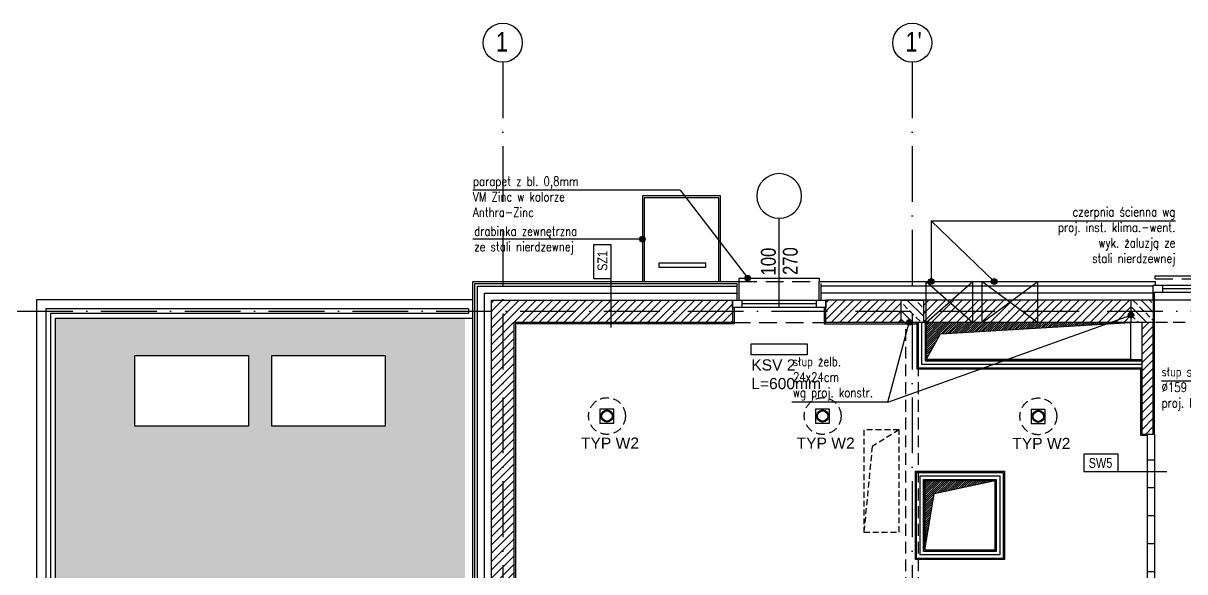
# Model space of a CAD drawing. Header units: millimetres. Extents: x 58205 to 122423, y 1055 to 94479.
# Drawn here: x 68330 to 69578, y 12633 to 13223 of the extents above; entities that cross this region are included whole.
import ezdxf

# ---------------------------------------------------------------- set-up
doc = ezdxf.new("R2010")
doc.units = ezdxf.units.MM
for name, pattern in [('ACAD_ISO03W100', [30, 12, -18]), ('ACAD_ISO10W100', [18, 12, -3, 0, -3]), ('AUDIT_D_080509132939-0', [0]), ('HIDDEN', [9.525, 6.35, -3.175])]:
    doc.linetypes.add(name, pattern=pattern)
doc.layers.add('$ oświetlenie $', color=30, linetype='Continuous', lineweight=30)
for name, color, linetype in [('+48_HACZE', 253, 'Continuous'), ('+48_MEBLE', 251, 'Continuous'), ('+48_OPISY', 3, 'Continuous'), ('+48_OPISY T', 3, 'Continuous'), ('+48_OPISY_STOLARKA', 3, 'Continuous'), ('+48_OPISY_ŚCIAN', 3, 'Continuous'), ('+48_OSIE', 8, 'Continuous'), ('+48_PODCIĄG', 4, 'ACAD_ISO03W100'), ('+48_PRZEBICIA', 143, 'Continuous'), ('+48_SCHODY', 2, 'Continuous'), ('+48_SCIANY', 1, 'Continuous'), ('+48_STOLARKA OKNA', 3, 'Continuous'), ('+48_STOLARKA_DRZWI', 3, 'Continuous'), ('+48_STOLARKA_OKNA', 3, 'Continuous'), ('+48_TYNKI', 252, 'Continuous'), ('+48_WENTYLACJA', 2, 'Continuous'), ('+48_WEŁNA', 252, 'Continuous'), ('+48_WIDOK', 5, 'Continuous'), ('+48_ŚCIANY_GK', 42, 'Continuous'), ('+48_ŻELBET', 242, 'Continuous')]:
    doc.layers.add(name, color=color, linetype=linetype)
doc.styles.add('ARIAL', font='ARIAL.TTF')
doc.styles.get("Standard").update_dxf_attribs({"font": 'ARIAL.TTF'})
doc.styles.add('WRP_ARIAL', font='ARIAL.TTF', dxfattribs={"width": 0.8})
doc.linetypes.add('BATTING', pattern='A,0.00254,-2.54,[134,ltypeshp.shx,S=2.54,R=0,X=-2.54,Y=0],-5.08,[134,ltypeshp.shx,S=2.54,R=180,X=2.54,Y=0],-2.54', length=10.16254)
doc.linetypes.add('ZIGZAG', pattern='A,0.00254,-5.08,[131,ltypeshp.shx,S=5.08,R=0,X=-5.08,Y=0],-10.16,[131,ltypeshp.shx,S=5.08,R=180,X=5.08,Y=0],-5.08', length=20.32254)

# ---------------------------------------------------------------- blocks, each defined once
blk = doc.blocks.new('OZN_OSI')
at = {"layer": '+48_OSIE', "linetype": 'Continuous', "ltscale": 5}
blk.add_circle((0, -30), 30, dxfattribs=at)
at = {"layer": '+48_OSIE', "linetype": 'Continuous', "ltscale": 5, "style": 'WRP_ARIAL', "width": 0.8}
blk.add_attdef('NR', (-23.3, -43.5), '', height=30, dxfattribs=at)
blk = doc.blocks.new('SCIANA')
at = {"layer": '+48_OPISY_ŚCIAN', "ltscale": 5}
blk.add_line((-25, 0), (25, 0), dxfattribs=at)
blk.add_lwpolyline([(-60, 0), (-25, 0), (-25, 17.5), (-60, 17.5)], close=True, dxfattribs=at)
at = {"layer": '+48_OPISY_ŚCIAN', "ltscale": 5, "style": 'WRP_ARIAL', "width": 0.8}
blk.add_attdef('TYP', (-53.6, 4.8), '', height=10, dxfattribs=at)
blk = doc.blocks.new('OPIS_STOLARKA')
at = {"layer": '+48_OPISY_STOLARKA'}
blk.add_line((0, 30), (0, -30), dxfattribs=at)
at = {"layer": '+48_STOLARKA_DRZWI'}
blk.add_circle((0, -45), 15, dxfattribs=at)
at = {"layer": '+48_OPISY_STOLARKA', "style": 'WRP_ARIAL', "width": 0.8}
for tag, p in [('SZER', (-2.27, -15.9)), ('WYS', (14.32, -13.58)), ('OZN', (5.03, -51.33))]:
    blk.add_attdef(tag, p, '', height=10, rotation=90, dxfattribs=at)
blk = doc.blocks.new('TYP W2')
at = {"layer": '$ oświetlenie $', "ltscale": 0.15}
for p, q in [((7.5, 7.5), (-7.6, 7.5)), ((-7.6, 7.5), (-7.6, -7.6)), ((7.5, -7.6), (7.5, 7.5)), ((-7.6, -7.6), (7.5, -7.6))]:
    blk.add_line(p, q, dxfattribs=at)
for radius in [6.5, 5.5]:
    blk.add_circle((0, 0), radius, dxfattribs=at)
at = {"layer": '$ oświetlenie $', "ltscale": 0.15, "insert": (-28, -23.1), "char_height": 12, "width": 397.199, "attachment_point": 1, "style": 'ARIAL'}
blk.add_mtext('TYP W2', dxfattribs=at)

msp = doc.modelspace()

# ---------------------------------------------------------------- hatches: boundary and pattern name
at = {"layer": '+48_HACZE', "ltscale": 0.3}
h = msp.add_hatch(dxfattribs=at)
h.set_pattern_fill('ANSI31', color=256, scale=2, angle=180, style=0)
h.paths.add_polyline_path([(68833.484, 12925.217), (68833.484, 12313.217), (68857.484, 12313.217), (68857.484, 12720.797), (68857.484, 12901.217), (69092.484, 12901.217), (69092.484, 12925.217)])
at = {"layer": '+48_HACZE'}
h = msp.add_hatch(dxfattribs=at)
h.set_pattern_fill('ANSI31', color=256, scale=2, angle=180, style=0)
h.paths.add_polyline_path([(69192.484, 12925.217), (69192.484, 12901.217), (69273.484, 12901.217), (69273.484, 12925.217)])
at = {"layer": '+48_HACZE', "linetype": 'AUDIT_D_080509132939-0'}
h = msp.add_hatch(dxfattribs=at)
h.set_pattern_fill('ANSI33', color=256, scale=2, angle=90, style=0)
h.paths.add_polyline_path([(69297.484, 12901.217), (69297.484, 12925.217), (69273.484, 12925.217), (69273.484, 12901.217)])
at = {"layer": '+48_HACZE'}
h = msp.add_hatch(dxfattribs=at)
h.set_pattern_fill('ANSI31', color=256, scale=2, angle=180, style=0)
h.paths.add_polyline_path([(69520.484, 12901.217), (69520.484, 12925.217), (69297.484, 12925.217), (69297.484, 12901.217)])
at = {"layer": '+48_HACZE', "linetype": 'AUDIT_D_080509132939-0'}
h = msp.add_hatch(dxfattribs=at)
h.set_pattern_fill('ANSI33', color=256, scale=2, angle=90, style=0)
h.paths.add_polyline_path([(69544.484, 12913.217), (69520.484, 12913.217), (69520.484, 12901.217), (69544.484, 12901.217)])
h.paths.add_polyline_path([(69544.484, 12925.217), (69520.484, 12925.217), (69520.484, 12913.217), (69544.484, 12913.217)])
at = {"layer": '+48_HACZE', "ltscale": 0.15}
h = msp.add_hatch(dxfattribs=at)
h.set_pattern_fill('AR-SAND', color=256, scale=0.3, style=0)
h.paths.add_polyline_path([(68450.234, 12865.717), (68450.234, 12789.717), (68572.234, 12789.717), (68572.234, 12865.717)], flags=0)
h.paths.add_polyline_path([(68597.234, 12789.717), (68719.234, 12789.717), (68719.234, 12865.717), (68597.234, 12865.717)], flags=0)
h.paths.add_polyline_path([(68364.484, 12400.217), (68804.984, 12400.217), (68804.984, 12905.717), (68364.484, 12905.717)])
h.paths.add_polyline_path([(68734.462, 12460.591), (68734.462, 12486.841), (68786.962, 12486.841), (68786.962, 12460.591)])
at = {"layer": '+48_HACZE'}
h = msp.add_hatch(dxfattribs=at)
h.set_pattern_fill('ANSI31', color=256, scale=2, angle=180, style=0)
h.paths.add_polyline_path([(69544.484, 12901.217), (69532.484, 12901.217), (69532.484, 12781.217), (69544.484, 12781.217)])
at = {"layer": '+48_OPISY T'}
h = msp.add_hatch(color=256, dxfattribs=at)
edge = h.paths.add_edge_path()
edge.add_arc((68995.484, 12990.735), 3, 0, 360)
h = msp.add_hatch(color=256, dxfattribs=at)
edge = h.paths.add_edge_path()
edge.add_arc((69108.72, 12948.717), 3, 0, 360)
h = msp.add_hatch(color=256, dxfattribs=at)
edge = h.paths.add_edge_path()
edge.add_arc((69305.821, 12945.217), 3, 0, 360)
h = msp.add_hatch(color=256, dxfattribs=at)
edge = h.paths.add_edge_path()
edge.add_arc((69373.557, 12945.217), 3, 0, 360)
h = msp.add_hatch(color=256, dxfattribs=at)
edge = h.paths.add_edge_path()
edge.add_arc((69520.484, 12909.175), 3, 0, 360)
h = msp.add_hatch(color=256, dxfattribs=at)
edge = h.paths.add_edge_path()
edge.add_arc((69282.362, 12901.217), 3, 0, 360)
at = {"layer": '+48_PRZEBICIA'}
h = msp.add_hatch(dxfattribs=at)
h.set_pattern_fill('ANSI31', color=256, scale=0.5, style=0)
h.paths.add_polyline_path([(69300.484, 12901.217), (69519.984, 12901.217), (69315.769, 12888.995), (69300.484, 12861.217)])
h = msp.add_hatch(dxfattribs=at)
h.set_pattern_fill('ANSI31', color=256, scale=0.5, style=0)
h.set_pattern_definition([(45, (-1.3434, 0), (-1.122532015, 1.122532015), [])])
h.paths.add_polyline_path([(69298.984, 12731.217), (69298.984, 12656.217), (69309.14, 12717.115), (69374.484, 12731.217)])

# ---------------------------------------------------------------- linework, layer by layer
at = {"layer": '$ oświetlenie $', "color": 1, "linetype": 'HIDDEN', "lineweight": -3, "ltscale": 1.5}
for centre in [(68957.484, 12800.553), (69189.234, 12800.553), (69420.984, 12800.217)]:
    msp.add_circle(centre, 19.766, dxfattribs=at)
at = {"layer": '+48_MEBLE'}
msp.add_lwpolyline([(69704.484, 12925.217), (69544.484, 12925.217)], dxfattribs=at)
at = {"layer": '+48_OPISY'}
for p, q in [((69035.931, 13043.491), (68813.484, 13043.491)), ((69035.931, 13043.491), (69108.72, 12948.717)), ((69305.821, 13010.481), (69568.239, 13010.481)), ((69305.821, 13010.481), (69373.557, 12945.217)), ((69305.821, 13010.481), (69305.821, 12945.217)), ((68995.484, 12990.735), (68813.484, 12990.735)), ((69259.148, 12815.567), (69155.96, 12815.567))]:
    msp.add_line(p, q, dxfattribs=at)
for points in [[(69259.148, 12815.567), (69520.484, 12909.175)], [(69259.148, 12815.567), (69282.362, 12901.217)], [(69553.408, 12838.237), (69731.072, 12838.237)]]:
    msp.add_lwpolyline(points, dxfattribs=at)
at = {"layer": '+48_OPISY T'}
for centre in [(68995.484, 12990.735), (69108.72, 12948.717), (69305.821, 12945.217), (69373.557, 12945.217), (69520.484, 12909.175), (69282.362, 12901.217)]:
    msp.add_circle(centre, 3, dxfattribs=at)
at = {"layer": '+48_OSIE', "linetype": 'ACAD_ISO10W100', "ltscale": 5}
for p, q in [((68845.484, 13180.923), (68845.484, 10363.161)), ((69285.484, 13180.923), (69285.484, 10363.161)), ((68053.193, 12913.217), (71642.384, 12913.217))]:
    msp.add_line(p, q, dxfattribs=at)
at = {"layer": '+48_PODCIĄG', "linetype": 'HIDDEN', "ltscale": 2}
for p, q in [((69278.634, 11681.217), (69278.634, 12901.217)), ((69292.334, 11681.217), (69292.334, 12901.217))]:
    msp.add_line(p, q, dxfattribs=at)
msp.add_lwpolyline([(69864.484, 12901.217), (69544.484, 12901.217)], dxfattribs=at)
at = {"layer": '+48_PRZEBICIA'}
for points in [[(69519.984, 12901.217), (69519.984, 12861.217), (69300.484, 12861.217), (69300.484, 12901.217)], [(69300.484, 12861.217), (69315.769, 12888.995), (69519.984, 12901.217)], [(69298.984, 12656.217), (69309.14, 12717.115), (69374.484, 12731.217)]]:
    msp.add_lwpolyline(points, dxfattribs=at)
at = {"layer": '+48_PRZEBICIA', "linetype": 'HIDDEN'}
msp.add_lwpolyline([(69233.484, 12675.717), (69271.484, 12675.717), (69271.484, 12785.717), (69233.484, 12785.717)], close=True, dxfattribs=at)
msp.add_lwpolyline([(69271.484, 12785.717), (69242.49, 12767.958), (69233.484, 12675.717)], dxfattribs=at)
at = {"layer": '+48_PRZEBICIA'}
msp.add_lwpolyline([(69374.484, 12731.217), (69298.984, 12731.217), (69298.984, 12656.217), (69374.484, 12656.217), (69374.484, 12731.217)], close=True, dxfattribs=at)
at = {"layer": '+48_SCHODY'}
msp.add_line((68808.484, 12915.717), (68808.484, 12910.717), dxfattribs=at)
for points in [[(68808.484, 12915.717), (68354.484, 12915.717), (68354.484, 10687.217)], [(68808.484, 12910.717), (68359.484, 12910.717), (68359.484, 10687.217)]]:
    msp.add_lwpolyline(points, dxfattribs=at)
at = {"layer": '+48_SCIANY', "ltscale": 3}
for p, q in [((69544.484, 12925.217), (69192.484, 12925.217)), ((69532.484, 12781.217), (69532.484, 12901.217)), ((69544.484, 12781.217), (69544.484, 12901.217))]:
    msp.add_line(p, q, dxfattribs=at)
at = {"layer": '+48_SCIANY'}
for p, q in [((69520.484, 12925.217), (69520.484, 12901.217)), ((69544.484, 12925.217), (69544.484, 12901.217)), ((68857.484, 12901.217), (68857.484, 12313.217)), ((69092.484, 12901.217), (69092.484, 12901.217)), ((69544.484, 12901.217), (69192.484, 12901.217))]:
    msp.add_line(p, q, dxfattribs=at)
for points in [[(68833.484, 12313.217), (68833.484, 12925.217)], [(68833.484, 12925.217), (69092.484, 12925.217)], [(69092.484, 12925.217), (69092.484, 12901.217)], [(69192.484, 12901.217), (69192.484, 12925.217)], [(69092.484, 12901.217), (68857.484, 12901.217)], [(69450.295, 12901.217), (69438.295, 12901.217)]]:
    msp.add_lwpolyline(points, dxfattribs=at)
at = {"layer": '+48_SCIANY', "ltscale": 3}
msp.add_lwpolyline([(69532.484, 12781.217), (69544.484, 12781.217)], dxfattribs=at)
at = {"layer": '+48_STOLARKA OKNA'}
for points in [[(69544.484, 12941.217), (69704.484, 12941.217), (69704.484, 12933.217), (69544.484, 12933.217)], [(69544.484, 12941.217), (69554.484, 12941.217), (69554.484, 12933.217), (69544.484, 12933.217)], [(69092.484, 12925.217), (69192.484, 12925.217), (69192.484, 12917.217), (69092.484, 12917.217)], [(69092.484, 12925.217), (69102.484, 12925.217), (69102.484, 12917.217), (69092.484, 12917.217)], [(69182.484, 12925.217), (69192.484, 12925.217), (69192.484, 12917.217), (69182.484, 12917.217)]]:
    msp.add_lwpolyline(points, close=True, dxfattribs=at)
for points in [[(69694.484, 12937.217), (69554.484, 12937.217)], [(69182.484, 12921.217), (69102.484, 12921.217)]]:
    msp.add_lwpolyline(points, dxfattribs=at)
at = {"layer": '+48_STOLARKA_OKNA'}
for p, q in [((69545.984, 12753.217), (69537.984, 12753.217)), ((69545.984, 12723.217), (69537.984, 12723.217)), ((69545.984, 12693.217), (69537.984, 12693.217)), ((69545.984, 12663.217), (69537.984, 12663.217)), ((69545.984, 12633.217), (69537.984, 12633.217))]:
    msp.add_line(p, q, dxfattribs=at)
for points in [[(69537.984, 12781.217), (69537.984, 12423.217)], [(69545.984, 12781.217), (69545.984, 12423.217)]]:
    msp.add_lwpolyline(points, dxfattribs=at)
at = {"layer": '+48_TYNKI', "ltscale": 0.15}
for points in [[(69544.484, 12781.217), (69545.984, 12781.217), (69545.984, 12933.217)], [(69093.984, 12917.217), (69093.984, 12899.717), (68858.984, 12899.717), (68858.984, 12287.717), (68841.484, 12287.717)], [(69190.984, 12917.217), (69190.984, 12899.717), (69290.484, 12899.717)], [(69537.984, 12779.717), (69530.984, 12779.717), (69530.984, 12851.217)]]:
    msp.add_lwpolyline(points, dxfattribs=at)
at = {"layer": '+48_WENTYLACJA', "color": 2}
msp.add_lwpolyline([(69172.484, 12878.067), (69172.484, 12866.367), (69112.484, 12866.367), (69112.484, 12878.067)], close=True, dxfattribs=at)
at = {"layer": '+48_WEŁNA', "linetype": 'BATTING', "ltscale": 0.7}
for p, q in [((68825.984, 12932.74), (69097.484, 12932.74)), ((69544.484, 12932.717), (69187.484, 12932.717)), ((68825.984, 12289.217), (68825.984, 12925.216))]:
    msp.add_line(p, q, dxfattribs=at)
at = {"layer": '+48_WEŁNA', "linetype": 'ZIGZAG', "ltscale": 1.45}
msp.add_line((68825.984, 12925.216), (68825.984, 12932.74), dxfattribs=at)
msp.add_line((68825.984, 12925.216), (68825.984, 12932.74), dxfattribs=at)
at = {"layer": '+48_WEŁNA', "linetype": 'ZIGZAG', "ltscale": 0.7}
msp.add_lwpolyline([(69295.484, 12901.217), (69295.484, 12856.217), (69532.484, 12856.217)], dxfattribs=at)
msp.add_lwpolyline([(69293.984, 12736.217), (69379.484, 12736.217), (69379.484, 12651.217), (69293.984, 12651.217)], close=True, dxfattribs=at)
at = {"layer": '+48_WIDOK', "linetype": 'HIDDEN', "ltscale": 3}
for p, q in [((69099.484, 12945.217), (69185.484, 12945.217)), ((69546.484, 12948.217), (69862.484, 12948.217))]:
    msp.add_line(p, q, dxfattribs=at)
at = {"layer": '+48_WIDOK'}
for p, q in [((69099.484, 12925.217), (69099.484, 12945.217)), ((69185.484, 12925.217), (69185.484, 12945.217)), ((68818.484, 12940.217), (69097.484, 12940.217)), ((68818.484, 12284.217), (68818.484, 12940.217)), ((69544.484, 12940.217), (69187.484, 12940.217)), ((68344.484, 12925.717), (68813.484, 12925.717)), ((68344.484, 12925.717), (68344.484, 10687.217)), ((68364.484, 12905.717), (68813.484, 12905.717)), ((68364.484, 12905.717), (68364.484, 12400.217))]:
    msp.add_line(p, q, dxfattribs=at)
at = {"layer": '+48_WIDOK', "color": 2}
for p, q in [((69097.484, 12925.217), (69097.484, 12943.217)), ((69187.484, 12925.217), (69187.484, 12943.217))]:
    msp.add_line(p, q, dxfattribs=at)
at = {"layer": '+48_WIDOK', "color": 251, "linetype": 'HIDDEN', "ltscale": 3}
msp.add_line((69092.484, 12901.217), (69192.484, 12901.217), dxfattribs=at)
at = {"layer": '+48_WIDOK'}
for points in [[(69079.484, 12945.217), (69079.484, 13037.217), (68995.484, 13037.217), (68995.484, 12945.217)], [(69077.484, 12945.217), (69077.484, 13035.217), (68997.484, 13035.217), (68997.484, 12945.217)], [(68813.484, 12945.217), (69099.484, 12945.217)], [(68813.484, 12282.217), (68813.484, 12945.217)], [(69099.484, 12945.217), (69099.484, 12948.717), (69185.484, 12948.717), (69185.484, 12945.217)], [(69185.484, 12945.217), (69546.484, 12945.217), (69546.484, 12941.217)], [(69546.484, 12948.217), (69546.484, 12951.217), (69862.484, 12951.217), (69862.484, 12948.217)], [(69544.484, 12925.217), (69544.484, 12933.217)]]:
    msp.add_lwpolyline(points, dxfattribs=at)
for points in [[(69063.484, 12960.217), (69013.484, 12960.217), (69013.484, 12965.217), (69063.484, 12965.217)], [(68450.234, 12865.717), (68572.234, 12865.717), (68572.234, 12789.717), (68450.234, 12789.717)], [(68597.234, 12865.717), (68719.234, 12865.717), (68719.234, 12789.717), (68597.234, 12789.717)]]:
    msp.add_lwpolyline(points, close=True, dxfattribs=at)
at = {"layer": '+48_WIDOK', "color": 2}
for points in [[(68815.484, 12943.217), (69097.484, 12943.217)], [(68815.484, 12284.217), (68815.484, 12943.217)]]:
    msp.add_lwpolyline(points, dxfattribs=at)
at = {"layer": '+48_ŚCIANY_GK'}
for points in [[(69290.484, 12901.217), (69290.484, 12851.217), (69532.484, 12851.217)], [(69291.734, 12901.217), (69291.734, 12852.467), (69532.484, 12852.467)], [(69291.734, 12901.217), (69291.734, 12852.467), (69532.484, 12852.467)], [(69299.234, 12901.217), (69299.234, 12859.967), (69532.484, 12859.967)], [(69300.484, 12901.217), (69300.484, 12861.217), (69532.484, 12861.217)]]:
    msp.add_lwpolyline(points, dxfattribs=at)
for points in [[(69288.984, 12741.217), (69384.484, 12741.217), (69384.484, 12646.217), (69288.984, 12646.217)], [(69290.234, 12739.967), (69383.234, 12739.967), (69383.234, 12647.467), (69290.234, 12647.467)], [(69297.734, 12732.467), (69375.734, 12732.467), (69375.734, 12654.967), (69297.734, 12654.967)], [(69298.984, 12731.217), (69374.484, 12731.217), (69374.484, 12656.217), (69298.984, 12656.217)]]:
    msp.add_lwpolyline(points, close=True, dxfattribs=at)
at = {"layer": '+48_ŻELBET', "linetype": 'AUDIT_D_080509132939-0'}
for p, q in [((69300.484, 12901.217), (69300.334, 12945.217)), ((69300.334, 12945.217), (69350.484, 12901.217)), ((69300.484, 12901.217), (69350.484, 12945.217)), ((69350.484, 12901.217), (69350.484, 12945.217)), ((69360.484, 12901.217), (69360.484, 12945.217)), ((69360.484, 12945.217), (69420.484, 12901.217)), ((69360.634, 12901.217), (69420.484, 12945.217)), ((69420.484, 12901.217), (69420.484, 12945.217))]:
    msp.add_line(p, q, dxfattribs=at)
msp.add_lwpolyline([(69273.484, 12925.217), (69297.484, 12925.217), (69297.484, 12901.217), (69273.484, 12901.217)], close=True, dxfattribs=at)

# ---------------------------------------------------------------- block references
at = {"layer": '$ oświetlenie $'}
for p in [(68957.484, 12800.553), (69189.234, 12800.553), (69420.984, 12800.217)]:
    msp.add_blockref('TYP W2', p, dxfattribs=at)
at = {"layer": '+48_OPISY_STOLARKA'}
ref = msp.add_blockref('OPIS_STOLARKA', (69142.484, 12965.217), dxfattribs=dict(at, xscale=-1.600000000005821, yscale=1.600000000005821, zscale=1.6, rotation=180))
ref.add_attrib('SZER', '100', (69138.847, 12951.706), dxfattribs={"height": 16, "rotation": 90, "style": 'WRP_ARIAL', "width": 0.8})
ref.add_attrib('WYS', '270', (69162.39, 12952.246), dxfattribs={"height": 16, "rotation": 90, "style": 'WRP_ARIAL', "width": 0.8})
at = {"layer": '+48_OPISY_ŚCIAN'}
ref = msp.add_blockref('SCIANA', (68961.701, 12921.964), dxfattribs=dict(at, xscale=-1.050000000000182, yscale=1.050000000000182, zscale=1.05, rotation=90))
ref.add_attrib('TYP', 'SZ1', (68957.766, 12956.624), dxfattribs={"ltscale": 5, "height": 10.5, "rotation": 90, "style": 'WRP_ARIAL', "width": 0.8})
ref = msp.add_blockref('SCIANA', (69532.931, 12741.073), dxfattribs=dict(at, xscale=1.049999999999272, yscale=1.050000000000182, zscale=1.05))
ref.add_attrib('TYP', 'SW5', (69475.077, 12744.864), dxfattribs={"ltscale": 5, "height": 10.5, "style": 'WRP_ARIAL', "width": 0.8})
at = {"layer": '+48_OSIE'}
ref = msp.add_blockref('OZN_OSI', (68845.484, 13222.908), dxfattribs=dict(at, xscale=0.7000000000007276, yscale=0.6999999999998181, zscale=0.7))
ref.add_attrib('NR', '1', (68838.155, 13192.429), dxfattribs={"linetype": 'Continuous', "ltscale": 5, "height": 21, "style": 'WRP_ARIAL', "width": 0.8})
ref = msp.add_blockref('OZN_OSI', (69285.484, 13222.908), dxfattribs=dict(at, xscale=0.7000000000007276, yscale=0.6999999999998181, zscale=0.7))
ref.add_attrib('NR', "1'", (69278.155, 13192.429), dxfattribs={"linetype": 'Continuous', "ltscale": 5, "height": 21, "style": 'WRP_ARIAL', "width": 0.8})

# ---------------------------------------------------------------- texts
at = {"layer": '+48_OPISY', "char_height": 10, "style": 'WRP_ARIAL'}
for s, insert, width, attachment_point in [('{\\Fromans|c238;parapet z bl. 0,8mm \\PVM Zinc w kolorze \\PAnthra-Zinc}', (68813.484, 13058.02), 235.93626, 1), ('{\\Fromans|c238;czerpnia ścienna wg \\Pproj. inst. klima.-went.\\Pwyk. żaluzją ze \\Pstali nierdzewnej}', (69568.239, 13025.157), 267.38166, 3), ('{\\Fromans|c238;drabinka zewnętrzna \\Pze stali nierdzewnej }', (68814.797, 13004.365), 235.93626, 1), ('{\\Fromans|c238;słup żelb. \\P24x24cm \\Pwg proj. konstr.}', (69157.274, 12864.163), 235.93626, 1), ('{\\Fromans|c238;słup stalowy \\P%%C159 wg \\Pproj. konstr. }', (69553.408, 12853.132), 235.93626, 1)]:
    msp.add_mtext(s, dxfattribs=dict(at, insert=insert, width=width, attachment_point=attachment_point))
at = {"layer": '+48_WENTYLACJA', "color": 2, "insert": (69112.484, 12861.498), "char_height": 12, "width": 80.39306, "attachment_point": 1}
msp.add_mtext('KSV 2\\PL=600mm', dxfattribs=at)

doc.saveas('drawing.dxf')
